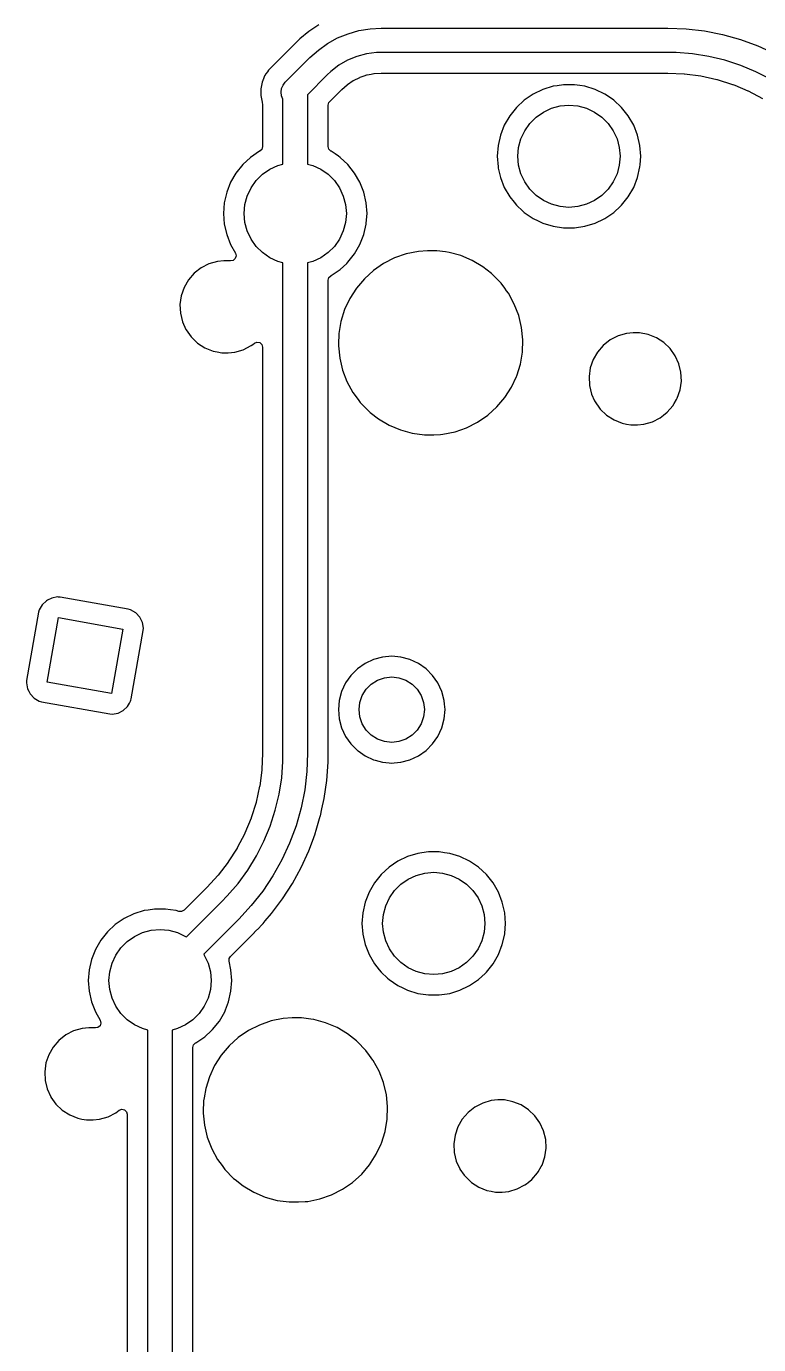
# Model space of a CAD drawing. Extents: x 68 to 346, y -197 to -84.
# Drawn here: x 159.86 to 177.77, y -134.77 to -102.53 of the extents above; entities that cross this region are included whole.
import ezdxf

# ---------------------------------------------------------------- set-up
doc = ezdxf.new("R2010")
doc.units = 0
doc.layers.add('BLACK', color=7, linetype='CONTINUOUS')

msp = doc.modelspace()

# ---------------------------------------------------------------- linework, layer by layer
at = {"layer": 'BLACK', "linetype": 'CONTINUOUS'}
for p, q in [((167.01, -102.489), (166.768, -102.651)), ((166.542, -102.836), (166.465, -102.913)), ((166.768, -102.651), (166.542, -102.836)), ((167.225, -102.948), (167.467, -102.814)), ((167.467, -102.814), (167.723, -102.709)), ((167.723, -102.709), (167.989, -102.632)), ((167.989, -102.632), (168.262, -102.586)), ((168.262, -102.586), (168.538, -102.57)), ((168.538, -102.57), (168.538, -102.57)), ((168.538, -102.57), (175.546, -102.57)), ((175.546, -102.57), (175.546, -102.57)), ((175.546, -102.57), (175.997, -102.588)), ((175.546, -102.57), (175.546, -102.57)), ((175.997, -102.588), (176.444, -102.641)), ((176.444, -102.641), (176.886, -102.729)), ((176.886, -102.729), (177.32, -102.851)), ((166.465, -102.913), (165.897, -103.481)), ((166.465, -102.913), (166.465, -102.913)), ((166.793, -103.293), (166.999, -103.108)), ((166.999, -103.108), (167.225, -102.948)), ((177.32, -102.851), (177.743, -103.007)), ((177.743, -103.007), (178.153, -103.196)), ((165.897, -103.481), (165.836, -103.542)), ((165.897, -103.481), (165.897, -103.481)), ((166.19, -103.896), (166.793, -103.293)), ((167.498, -103.481), (167.304, -103.631)), ((167.71, -103.359), (167.498, -103.481)), ((167.936, -103.265), (167.71, -103.359)), ((168.173, -103.202), (167.936, -103.265)), ((168.416, -103.17), (168.173, -103.202)), ((168.538, -103.17), (168.416, -103.17)), ((175.546, -103.17), (168.538, -103.17)), ((168.538, -103.17), (168.538, -103.17)), ((168.538, -103.17), (168.538, -103.17)), ((168.538, -103.17), (168.538, -103.17)), ((175.748, -103.17), (175.546, -103.17)), ((176.151, -103.202), (175.748, -103.17)), ((176.55, -103.265), (176.151, -103.202)), ((176.943, -103.359), (176.55, -103.265)), ((177.327, -103.484), (176.943, -103.359)), ((165.684, -103.74), (165.645, -103.834)), ((165.705, -103.708), (165.684, -103.74)), ((165.684, -103.74), (165.684, -103.74)), ((165.709, -103.701), (165.705, -103.708)), ((165.72, -103.68), (165.709, -103.701)), ((165.747, -103.646), (165.72, -103.68)), ((165.75, -103.641), (165.747, -103.646)), ((165.777, -103.601), (165.75, -103.641)), ((165.804, -103.574), (165.777, -103.601)), ((165.836, -103.542), (165.804, -103.574)), ((165.804, -103.574), (165.804, -103.574)), ((167.217, -103.717), (166.729, -104.205)), ((167.304, -103.631), (167.217, -103.717)), ((167.859, -103.851), (168.011, -103.776)), ((168.011, -103.776), (168.019, -103.773)), ((168.019, -103.773), (168.122, -103.738)), ((168.122, -103.738), (168.18, -103.718)), ((168.18, -103.718), (168.188, -103.716)), ((168.188, -103.716), (168.289, -103.696)), ((168.289, -103.696), (168.356, -103.683)), ((168.356, -103.683), (168.364, -103.682)), ((168.364, -103.682), (168.536, -103.671)), ((168.536, -103.671), (168.54, -103.67)), ((168.54, -103.67), (168.622, -103.671)), ((168.622, -103.671), (168.622, -103.67)), ((168.622, -103.67), (175.546, -103.67)), ((175.546, -103.67), (175.948, -103.688)), ((175.948, -103.688), (175.953, -103.689)), ((175.953, -103.689), (176.349, -103.741)), ((176.349, -103.741), (176.355, -103.742)), ((176.355, -103.742), (176.745, -103.828)), ((177.7, -103.639), (177.327, -103.484)), ((178.06, -103.822), (177.7, -103.639)), ((165.621, -103.893), (165.588, -104.057)), ((165.588, -104.057), (165.588, -104.057)), ((165.588, -104.057), (165.588, -104.223)), ((165.638, -103.85), (165.621, -103.893)), ((165.621, -103.893), (165.621, -103.893)), ((165.64, -103.847), (165.638, -103.85)), ((165.641, -103.842), (165.64, -103.847)), ((165.644, -103.838), (165.641, -103.842)), ((165.645, -103.834), (165.644, -103.838)), ((166.089, -104.14), (166.1, -104.051)), ((166.1, -104.051), (166.135, -103.968)), ((166.135, -103.968), (166.19, -103.896)), ((166.19, -103.896), (166.19, -103.896)), ((166.19, -103.896), (166.19, -103.896)), ((166.19, -103.896), (166.19, -103.896)), ((167.401, -104.241), (167.57, -104.072)), ((167.57, -104.072), (167.573, -104.07)), ((167.573, -104.07), (167.702, -103.956)), ((167.702, -103.956), (167.709, -103.951)), ((167.709, -103.951), (167.851, -103.856)), ((167.851, -103.856), (167.858, -103.852)), ((167.858, -103.852), (167.859, -103.851)), ((172.487, -104.072), (172.25, -104.186)), ((172.737, -103.995), (172.487, -104.072)), ((172.835, -103.98), (172.737, -103.995)), ((172.737, -103.995), (172.737, -103.995)), ((172.737, -103.995), (172.737, -103.995)), ((172.997, -103.956), (172.835, -103.98)), ((173.259, -103.956), (172.997, -103.956)), ((172.997, -103.956), (172.997, -103.956)), ((173.394, -103.976), (173.259, -103.956)), ((173.259, -103.956), (173.259, -103.956)), ((173.519, -103.995), (173.394, -103.976)), ((173.769, -104.072), (173.519, -103.995)), ((173.519, -103.995), (173.519, -103.995)), ((173.519, -103.995), (173.519, -103.995)), ((174.006, -104.186), (173.769, -104.072)), ((173.769, -104.072), (173.769, -104.072)), ((176.745, -103.828), (176.75, -103.829)), ((176.75, -103.829), (177.131, -103.95)), ((177.131, -103.95), (177.136, -103.951)), ((177.136, -103.951), (177.181, -103.97)), ((177.181, -103.97), (177.505, -104.104)), ((177.505, -104.104), (177.51, -104.107)), ((177.51, -104.107), (177.864, -104.291)), ((165.588, -104.223), (165.621, -104.387)), ((165.621, -104.387), (165.623, -104.394)), ((165.623, -104.394), (165.633, -104.441)), ((165.633, -104.441), (165.633, -105.47)), ((166.1, -104.229), (166.089, -104.14)), ((166.133, -104.309), (166.1, -104.229)), ((166.133, -105.896), (166.133, -104.309)), ((166.729, -104.205), (166.733, -104.248)), ((166.733, -104.248), (166.733, -104.248)), ((166.733, -104.248), (166.733, -105.896)), ((167.234, -104.46), (167.254, -104.393)), ((167.254, -104.393), (167.27, -104.372)), ((167.27, -104.372), (167.401, -104.241)), ((172.034, -104.334), (171.841, -104.512)), ((172.25, -104.186), (172.034, -104.334)), ((172.25, -104.186), (172.25, -104.186)), ((174.164, -104.294), (174.006, -104.186)), ((174.006, -104.186), (174.006, -104.186)), ((174.006, -104.186), (174.006, -104.186)), ((174.006, -104.186), (174.006, -104.186)), ((174.222, -104.334), (174.164, -104.294)), ((174.415, -104.512), (174.222, -104.334)), ((167.234, -105.47), (167.234, -104.46)), ((171.678, -104.717), (171.546, -104.945)), ((171.841, -104.512), (171.678, -104.717)), ((172.17, -104.903), (172.324, -104.749)), ((172.324, -104.749), (172.503, -104.624)), ((172.503, -104.624), (172.7, -104.532)), ((172.7, -104.532), (172.911, -104.475)), ((172.911, -104.475), (173.128, -104.456)), ((173.128, -104.456), (173.345, -104.475)), ((173.345, -104.475), (173.556, -104.532)), ((173.556, -104.532), (173.753, -104.624)), ((173.753, -104.624), (173.931, -104.749)), ((173.931, -104.749), (174.086, -104.903)), ((174.578, -104.717), (174.415, -104.512)), ((174.415, -104.512), (174.415, -104.512)), ((174.415, -104.512), (174.415, -104.512)), ((174.71, -104.945), (174.578, -104.717)), ((171.546, -104.945), (171.451, -105.189)), ((171.953, -105.279), (172.045, -105.081)), ((172.045, -105.081), (172.17, -104.903)), ((174.086, -104.903), (174.211, -105.081)), ((174.211, -105.081), (174.303, -105.279)), ((174.805, -105.189), (174.71, -104.945)), ((171.451, -105.189), (171.392, -105.445)), ((171.451, -105.189), (171.451, -105.189)), ((171.897, -105.489), (171.953, -105.279)), ((174.303, -105.279), (174.359, -105.489)), ((174.864, -105.445), (174.805, -105.189)), ((165.339, -105.733), (165.147, -105.911)), ((165.556, -105.585), (165.339, -105.733)), ((165.563, -105.581), (165.556, -105.585)), ((165.613, -105.537), (165.563, -105.581)), ((165.633, -105.47), (165.613, -105.537)), ((167.252, -105.535), (167.234, -105.47)), ((167.304, -105.581), (167.252, -105.535)), ((167.311, -105.585), (167.304, -105.581)), ((167.406, -105.65), (167.311, -105.585)), ((167.311, -105.585), (167.311, -105.585)), ((167.311, -105.585), (167.311, -105.585)), ((167.489, -105.706), (167.406, -105.65)), ((167.528, -105.733), (167.489, -105.706)), ((167.72, -105.911), (167.528, -105.733)), ((171.392, -105.445), (171.373, -105.706)), ((171.373, -105.706), (171.373, -105.706)), ((171.373, -105.706), (171.392, -105.968)), ((171.392, -105.445), (171.392, -105.445)), ((171.878, -105.706), (171.897, -105.489)), ((171.897, -105.923), (171.878, -105.706)), ((174.359, -105.489), (174.378, -105.706)), ((174.378, -105.706), (174.359, -105.923)), ((174.883, -105.706), (174.864, -105.445)), ((174.864, -105.445), (174.864, -105.445)), ((174.864, -105.445), (174.864, -105.445)), ((174.868, -105.913), (174.883, -105.706)), ((174.883, -105.706), (174.883, -105.706)), ((165.147, -105.911), (164.983, -106.116)), ((165.63, -106.147), (165.808, -106.022)), ((165.808, -106.022), (166.006, -105.93)), ((166.006, -105.93), (166.133, -105.896)), ((166.733, -105.896), (166.861, -105.93)), ((166.861, -105.93), (167.058, -106.022)), ((167.058, -106.022), (167.237, -106.147)), ((167.884, -106.116), (167.72, -105.911)), ((167.72, -105.911), (167.72, -105.911)), ((167.72, -105.911), (167.72, -105.911)), ((171.392, -105.968), (171.392, -105.968)), ((171.392, -105.968), (171.392, -105.968)), ((171.392, -105.968), (171.392, -105.968)), ((171.392, -105.968), (171.399, -105.998)), ((171.399, -105.998), (171.451, -106.224)), ((171.953, -106.134), (171.897, -105.923)), ((174.359, -105.923), (174.303, -106.134)), ((174.805, -106.224), (174.864, -105.968)), ((174.864, -105.968), (174.868, -105.913)), ((164.852, -106.343), (164.756, -106.588)), ((164.983, -106.116), (164.852, -106.343)), ((165.351, -106.48), (165.476, -106.302)), ((165.476, -106.302), (165.63, -106.147)), ((167.237, -106.147), (167.391, -106.302)), ((167.391, -106.302), (167.516, -106.48)), ((168.015, -106.343), (167.884, -106.116)), ((168.111, -106.588), (168.015, -106.343)), ((171.451, -106.224), (171.451, -106.224)), ((171.451, -106.224), (171.451, -106.224)), ((171.451, -106.224), (171.546, -106.468)), ((172.045, -106.331), (171.953, -106.134)), ((172.17, -106.51), (172.045, -106.331)), ((174.211, -106.331), (174.086, -106.51)), ((174.303, -106.134), (174.211, -106.331)), ((174.71, -106.468), (174.805, -106.224)), ((164.756, -106.588), (164.698, -106.843)), ((164.756, -106.588), (164.756, -106.588)), ((165.202, -106.888), (165.259, -106.678)), ((165.259, -106.678), (165.351, -106.48)), ((167.516, -106.48), (167.608, -106.678)), ((167.608, -106.678), (167.664, -106.888)), ((168.169, -106.843), (168.111, -106.588)), ((171.546, -106.468), (171.678, -106.695)), ((171.678, -106.695), (171.784, -106.829)), ((172.324, -106.664), (172.17, -106.51)), ((172.503, -106.789), (172.324, -106.664)), ((173.931, -106.664), (173.753, -106.789)), ((174.086, -106.51), (173.931, -106.664)), ((174.415, -106.9), (174.578, -106.695)), ((174.578, -106.695), (174.71, -106.468)), ((164.698, -106.843), (164.678, -107.105)), ((164.698, -106.843), (164.698, -106.843)), ((165.183, -107.105), (165.202, -106.888)), ((167.664, -106.888), (167.683, -107.105)), ((168.189, -107.105), (168.169, -106.843)), ((168.169, -106.843), (168.169, -106.843)), ((168.169, -106.843), (168.169, -106.843)), ((171.784, -106.829), (171.841, -106.9)), ((171.841, -106.9), (172, -107.047)), ((172.7, -106.881), (172.503, -106.789)), ((172.911, -106.937), (172.7, -106.881)), ((173.128, -106.956), (172.911, -106.937)), ((173.345, -106.937), (173.128, -106.956)), ((173.556, -106.881), (173.345, -106.937)), ((173.753, -106.789), (173.556, -106.881)), ((174.222, -107.079), (174.384, -106.929)), ((174.384, -106.929), (174.415, -106.9)), ((174.415, -106.9), (174.415, -106.9)), ((174.415, -106.9), (174.415, -106.9)), ((164.678, -107.105), (164.678, -107.105)), ((164.678, -107.105), (164.698, -107.367)), ((165.202, -107.322), (165.183, -107.105)), ((165.259, -107.533), (165.202, -107.322)), ((167.664, -107.322), (167.608, -107.533)), ((167.683, -107.105), (167.664, -107.322)), ((168.169, -107.367), (168.171, -107.34)), ((168.171, -107.34), (168.189, -107.105)), ((168.189, -107.105), (168.189, -107.105)), ((172, -107.047), (172.034, -107.079)), ((172.034, -107.079), (172.25, -107.227)), ((172.25, -107.227), (172.25, -107.227)), ((172.25, -107.227), (172.25, -107.227)), ((172.25, -107.227), (172.25, -107.227)), ((172.25, -107.227), (172.371, -107.285)), ((172.371, -107.285), (172.487, -107.34)), ((172.487, -107.34), (172.487, -107.34)), ((172.487, -107.34), (172.487, -107.34)), ((172.487, -107.34), (172.737, -107.418)), ((173.519, -107.418), (173.769, -107.34)), ((173.769, -107.34), (173.99, -107.234)), ((173.99, -107.234), (174.006, -107.227)), ((174.006, -107.227), (174.222, -107.079)), ((174.006, -107.227), (174.006, -107.227)), ((174.006, -107.227), (174.006, -107.227)), ((164.698, -107.367), (164.698, -107.367)), ((164.698, -107.367), (164.756, -107.622)), ((164.756, -107.622), (164.756, -107.622)), ((164.756, -107.622), (164.852, -107.867)), ((165.351, -107.73), (165.259, -107.533)), ((167.608, -107.533), (167.516, -107.73)), ((168.015, -107.867), (168.111, -107.622)), ((168.111, -107.622), (168.169, -107.367)), ((172.737, -107.418), (172.997, -107.457)), ((172.997, -107.457), (173.259, -107.457)), ((173.259, -107.457), (173.519, -107.418)), ((164.852, -107.867), (164.972, -108.075)), ((165.476, -107.909), (165.351, -107.73)), ((165.63, -108.063), (165.476, -107.909)), ((167.391, -107.909), (167.237, -108.063)), ((167.516, -107.73), (167.391, -107.909)), ((167.884, -108.094), (168.015, -107.867)), ((164.528, -108.276), (164.321, -108.336)), ((164.688, -108.26), (164.528, -108.276)), ((164.528, -108.276), (164.528, -108.276)), ((164.849, -108.26), (164.688, -108.26)), ((164.853, -108.261), (164.849, -108.26)), ((164.911, -108.252), (164.853, -108.261)), ((164.966, -108.209), (164.911, -108.252)), ((164.989, -108.143), (164.966, -108.209)), ((164.972, -108.075), (164.989, -108.143)), ((165.808, -108.188), (165.63, -108.063)), ((166.006, -108.28), (165.808, -108.188)), ((166.133, -108.314), (166.006, -108.28)), ((166.133, -120.304), (166.133, -108.314)), ((166.861, -108.28), (166.733, -108.314)), ((166.733, -108.314), (166.733, -120.304)), ((167.058, -108.188), (166.861, -108.28)), ((167.237, -108.063), (167.058, -108.188)), ((167.693, -108.325), (167.72, -108.299)), ((167.72, -108.299), (167.884, -108.094)), ((167.72, -108.299), (167.72, -108.299)), ((167.72, -108.299), (167.72, -108.299)), ((168.864, -108.191), (168.595, -108.327)), ((169.149, -108.093), (168.864, -108.191)), ((168.864, -108.191), (168.864, -108.191)), ((169.444, -108.033), (169.149, -108.093)), ((169.669, -108.018), (169.444, -108.033)), ((169.444, -108.033), (169.444, -108.033)), ((169.895, -108.018), (169.669, -108.018)), ((169.669, -108.018), (169.669, -108.018)), ((170.106, -108.046), (169.895, -108.018)), ((170.194, -108.058), (170.106, -108.046)), ((170.484, -108.137), (170.194, -108.058)), ((170.762, -108.255), (170.484, -108.137)), ((170.484, -108.137), (170.484, -108.137)), ((171.021, -108.408), (170.762, -108.255)), ((163.961, -108.568), (163.821, -108.73)), ((164.13, -108.435), (163.961, -108.568)), ((163.961, -108.568), (163.961, -108.568)), ((164.321, -108.336), (164.13, -108.435)), ((167.254, -108.673), (167.304, -108.629)), ((167.304, -108.629), (167.311, -108.625)), ((167.311, -108.625), (167.528, -108.477)), ((167.528, -108.477), (167.693, -108.325)), ((168.347, -108.498), (168.123, -108.7)), ((168.595, -108.327), (168.347, -108.498)), ((171.234, -108.577), (171.021, -108.408)), ((171.021, -108.408), (171.021, -108.408)), ((171.021, -108.408), (171.021, -108.408)), ((171.257, -108.595), (171.234, -108.577)), ((171.467, -108.812), (171.257, -108.595)), ((163.713, -108.916), (163.643, -109.119)), ((163.821, -108.73), (163.713, -108.916)), ((167.234, -108.74), (167.254, -108.673)), ((167.234, -110.343), (167.234, -108.74)), ((167.929, -108.93), (167.766, -109.184)), ((168.123, -108.7), (167.929, -108.93)), ((171.557, -108.934), (171.467, -108.812)), ((171.602, -108.995), (171.557, -108.934)), ((163.643, -109.119), (163.612, -109.332)), ((163.643, -109.119), (163.643, -109.119)), ((167.766, -109.184), (167.641, -109.455)), ((167.766, -109.184), (167.766, -109.184)), ((171.646, -109.054), (171.602, -108.995)), ((171.79, -109.319), (171.646, -109.054)), ((163.612, -109.332), (163.612, -109.332)), ((163.612, -109.332), (163.623, -109.547)), ((163.623, -109.547), (163.673, -109.756)), ((167.64, -109.457), (167.55, -109.745)), ((167.641, -109.455), (167.64, -109.457)), ((167.64, -109.457), (167.64, -109.457)), ((171.899, -109.6), (171.79, -109.319)), ((171.969, -109.893), (171.899, -109.6)), ((163.673, -109.756), (163.673, -109.756)), ((163.673, -109.756), (163.757, -109.94)), ((167.55, -109.745), (167.518, -109.94)), ((171.999, -110.193), (171.969, -109.893)), ((163.757, -109.94), (163.762, -109.951)), ((163.762, -109.951), (163.886, -110.125)), ((163.886, -110.125), (163.887, -110.126)), ((163.887, -110.126), (163.887, -110.126)), ((163.887, -110.126), (164.043, -110.275)), ((165.432, -110.275), (165.497, -110.249)), ((165.497, -110.249), (165.566, -110.262)), ((167.5, -110.042), (167.491, -110.31)), ((167.518, -109.94), (167.5, -110.042)), ((171.989, -110.494), (171.999, -110.193)), ((174.136, -110.199), (173.967, -110.332)), ((174.327, -110.101), (174.136, -110.199)), ((174.533, -110.04), (174.327, -110.101)), ((174.694, -110.025), (174.533, -110.04)), ((174.533, -110.04), (174.533, -110.04)), ((174.855, -110.025), (174.694, -110.025)), ((175.066, -110.065), (174.855, -110.025)), ((174.855, -110.025), (174.855, -110.025)), ((175.265, -110.145), (175.066, -110.065)), ((175.446, -110.261), (175.265, -110.145)), ((164.043, -110.275), (164.043, -110.275)), ((164.043, -110.275), (164.043, -110.275)), ((164.043, -110.275), (164.224, -110.391)), ((164.224, -110.391), (164.423, -110.471)), ((164.423, -110.471), (164.519, -110.489)), ((164.519, -110.489), (164.634, -110.511)), ((164.634, -110.511), (164.634, -110.511)), ((164.634, -110.511), (164.795, -110.511)), ((164.795, -110.511), (164.956, -110.496)), ((164.795, -110.511), (164.795, -110.511)), ((164.956, -110.496), (165.162, -110.436)), ((165.162, -110.436), (165.353, -110.337)), ((165.353, -110.337), (165.393, -110.306)), ((165.393, -110.306), (165.432, -110.275)), ((165.566, -110.262), (165.616, -110.31)), ((165.616, -110.31), (165.633, -110.372)), ((165.633, -110.372), (165.633, -120.304)), ((167.234, -119.239), (167.234, -110.343)), ((167.491, -110.31), (167.49, -110.343)), ((167.49, -110.343), (167.52, -110.643)), ((171.939, -110.791), (171.989, -110.494)), ((173.826, -110.494), (173.719, -110.68)), ((173.967, -110.332), (173.826, -110.494)), ((173.967, -110.332), (173.967, -110.332)), ((175.602, -110.41), (175.446, -110.261)), ((175.726, -110.585), (175.602, -110.41)), ((175.602, -110.41), (175.602, -110.41)), ((175.602, -110.41), (175.602, -110.41)), ((167.52, -110.643), (167.52, -110.643)), ((167.52, -110.643), (167.59, -110.936)), ((171.849, -111.079), (171.939, -110.791)), ((173.649, -110.884), (173.618, -111.096)), ((173.719, -110.68), (173.649, -110.884)), ((173.649, -110.884), (173.649, -110.884)), ((175.816, -110.78), (175.726, -110.585)), ((175.866, -110.989), (175.816, -110.78)), ((167.59, -110.936), (167.59, -110.936)), ((167.59, -110.936), (167.698, -111.217)), ((167.698, -111.217), (167.698, -111.217)), ((167.698, -111.217), (167.843, -111.482)), ((171.722, -111.352), (171.841, -111.096)), ((171.841, -111.096), (171.849, -111.079)), ((173.618, -111.096), (173.618, -111.096)), ((173.618, -111.096), (173.628, -111.311)), ((175.846, -111.417), (175.877, -111.204)), ((175.877, -111.204), (175.866, -110.989)), ((167.843, -111.482), (167.843, -111.482)), ((167.843, -111.482), (167.971, -111.655)), ((171.56, -111.606), (171.722, -111.352)), ((173.628, -111.311), (173.679, -111.52)), ((173.679, -111.52), (173.679, -111.52)), ((173.679, -111.52), (173.755, -111.687)), ((175.776, -111.62), (175.846, -111.417)), ((167.971, -111.655), (168.022, -111.724)), ((168.022, -111.724), (168.231, -111.941)), ((171.142, -112.038), (171.366, -111.836)), ((171.366, -111.836), (171.56, -111.606)), ((173.755, -111.687), (173.768, -111.715)), ((173.768, -111.715), (173.874, -111.865)), ((173.874, -111.865), (173.893, -111.891)), ((175.527, -111.968), (175.668, -111.806)), ((175.668, -111.806), (175.698, -111.755)), ((175.698, -111.755), (175.756, -111.655)), ((175.756, -111.655), (175.776, -111.62)), ((168.231, -111.941), (168.269, -111.97)), ((168.269, -111.97), (168.468, -112.128)), ((168.468, -112.128), (168.468, -112.128)), ((168.468, -112.128), (168.468, -112.128)), ((168.468, -112.128), (168.727, -112.281)), ((170.894, -112.209), (171.142, -112.038)), ((173.893, -111.891), (173.893, -111.891)), ((173.893, -111.891), (174.048, -112.039)), ((174.048, -112.039), (174.048, -112.039)), ((174.048, -112.039), (174.048, -112.039)), ((174.048, -112.039), (174.229, -112.155)), ((174.229, -112.155), (174.429, -112.235)), ((175.167, -112.2), (175.359, -112.101)), ((175.359, -112.101), (175.395, -112.073)), ((175.395, -112.073), (175.438, -112.039)), ((175.438, -112.039), (175.527, -111.968)), ((168.727, -112.281), (169.005, -112.399)), ((169.005, -112.399), (169.295, -112.478)), ((169.295, -112.478), (169.594, -112.519)), ((169.82, -112.519), (169.984, -112.508)), ((169.984, -112.508), (170.045, -112.503)), ((170.045, -112.503), (170.34, -112.443)), ((170.34, -112.443), (170.625, -112.345)), ((170.625, -112.345), (170.894, -112.209)), ((174.429, -112.235), (174.534, -112.255)), ((174.534, -112.255), (174.64, -112.276)), ((174.64, -112.276), (174.64, -112.276)), ((174.64, -112.276), (174.801, -112.276)), ((174.801, -112.276), (174.961, -112.26)), ((174.801, -112.276), (174.801, -112.276)), ((174.961, -112.26), (175.167, -112.2)), ((169.594, -112.519), (169.594, -112.519)), ((169.594, -112.519), (169.82, -112.519)), ((160.244, -116.673), (160.171, -116.797)), ((160.349, -116.575), (160.244, -116.673)), ((160.244, -116.673), (160.244, -116.673)), ((160.375, -116.562), (160.349, -116.575)), ((160.477, -116.51), (160.375, -116.562)), ((160.619, -116.484), (160.477, -116.51)), ((160.477, -116.51), (160.477, -116.51)), ((160.477, -116.51), (160.477, -116.51)), ((160.639, -116.485), (160.619, -116.484)), ((160.619, -116.484), (160.619, -116.484)), ((160.619, -116.484), (160.619, -116.484)), ((160.679, -116.488), (160.639, -116.485)), ((162.349, -116.782), (160.679, -116.488)), ((160.679, -116.488), (160.679, -116.488)), ((160.679, -116.488), (160.679, -116.488)), ((160.154, -116.855), (159.86, -118.525)), ((160.171, -116.797), (160.154, -116.855)), ((160.154, -116.855), (160.154, -116.855)), ((160.171, -116.797), (160.171, -116.797)), ((160.361, -118.565), (160.639, -116.989)), ((160.639, -116.989), (162.215, -117.267)), ((162.406, -116.799), (162.349, -116.782)), ((162.349, -116.782), (162.349, -116.782)), ((162.53, -116.872), (162.406, -116.799)), ((162.406, -116.799), (162.406, -116.799)), ((162.629, -116.977), (162.53, -116.872)), ((162.53, -116.872), (162.53, -116.872)), ((162.53, -116.872), (162.53, -116.872)), ((162.694, -117.105), (162.629, -116.977)), ((162.215, -117.267), (161.937, -118.843)), ((162.421, -118.977), (162.716, -117.307)), ((162.72, -117.247), (162.694, -117.105)), ((162.716, -117.307), (162.72, -117.247)), ((168.565, -117.953), (168.346, -118.012)), ((168.792, -117.933), (168.565, -117.953)), ((168.565, -117.953), (168.565, -117.953)), ((169.019, -117.953), (168.792, -117.933)), ((168.792, -117.933), (168.792, -117.933)), ((169.239, -118.012), (169.019, -117.953)), ((169.019, -117.953), (169.019, -117.953)), ((169.019, -117.953), (169.019, -117.953)), ((169.019, -117.953), (169.019, -117.953)), ((169.019, -117.953), (169.019, -117.953)), ((167.953, -118.239), (167.792, -118.4)), ((168.139, -118.108), (167.953, -118.239)), ((168.346, -118.012), (168.139, -118.108)), ((168.139, -118.108), (168.139, -118.108)), ((168.346, -118.012), (168.346, -118.012)), ((169.445, -118.108), (169.239, -118.012)), ((169.239, -118.012), (169.239, -118.012)), ((169.631, -118.239), (169.445, -118.108)), ((169.445, -118.108), (169.445, -118.108)), ((169.792, -118.4), (169.631, -118.239)), ((159.86, -118.525), (159.856, -118.577)), ((159.856, -118.577), (159.856, -118.585)), ((159.856, -118.585), (159.882, -118.726)), ((159.86, -118.525), (159.86, -118.525)), ((161.937, -118.843), (160.361, -118.565)), ((167.662, -118.586), (167.565, -118.792)), ((167.792, -118.4), (167.662, -118.586)), ((167.662, -118.586), (167.662, -118.586)), ((168.167, -118.74), (168.293, -118.614)), ((168.293, -118.614), (168.445, -118.518)), ((168.445, -118.518), (168.614, -118.459)), ((168.614, -118.459), (168.792, -118.439)), ((168.792, -118.439), (168.97, -118.459)), ((168.97, -118.459), (169.139, -118.518)), ((169.139, -118.518), (169.291, -118.614)), ((169.291, -118.614), (169.418, -118.74)), ((169.923, -118.586), (169.792, -118.4)), ((169.792, -118.4), (169.792, -118.4)), ((170.019, -118.792), (169.923, -118.586)), ((159.882, -118.726), (159.882, -118.726)), ((159.882, -118.726), (159.914, -118.789)), ((159.914, -118.789), (159.947, -118.855)), ((159.947, -118.855), (160.045, -118.96)), ((167.565, -118.792), (167.507, -119.012)), ((167.565, -118.792), (167.565, -118.792)), ((168.012, -119.061), (168.071, -118.892)), ((168.071, -118.892), (168.167, -118.74)), ((169.418, -118.74), (169.513, -118.892)), ((169.513, -118.892), (169.572, -119.061)), ((170.078, -119.012), (170.019, -118.792)), ((160.045, -118.96), (160.045, -118.96)), ((160.045, -118.96), (160.045, -118.96)), ((160.045, -118.96), (160.17, -119.033)), ((160.17, -119.033), (160.17, -119.033)), ((160.17, -119.033), (160.227, -119.049)), ((160.227, -119.049), (160.227, -119.049)), ((160.227, -119.049), (160.227, -119.049)), ((160.227, -119.049), (160.227, -119.049)), ((160.227, -119.049), (161.897, -119.344)), ((162.098, -119.322), (162.227, -119.257)), ((162.227, -119.257), (162.332, -119.158)), ((162.332, -119.158), (162.38, -119.077)), ((162.38, -119.077), (162.405, -119.034)), ((162.405, -119.034), (162.414, -119.004)), ((162.405, -119.034), (162.405, -119.034)), ((162.414, -119.004), (162.421, -118.977)), ((167.234, -120.304), (167.234, -119.239)), ((167.507, -119.012), (167.487, -119.239)), ((167.487, -119.239), (167.487, -119.239)), ((167.487, -119.239), (167.507, -119.466)), ((167.507, -119.012), (167.507, -119.012)), ((167.992, -119.239), (168.012, -119.061)), ((168.012, -119.417), (167.992, -119.239)), ((169.572, -119.061), (169.592, -119.239)), ((169.592, -119.239), (169.572, -119.417)), ((170.086, -119.104), (170.078, -119.012)), ((170.078, -119.466), (170.098, -119.239)), ((170.097, -119.233), (170.086, -119.104)), ((170.098, -119.239), (170.097, -119.233)), ((161.897, -119.344), (161.957, -119.348)), ((161.957, -119.348), (162.098, -119.322)), ((167.507, -119.466), (167.507, -119.466)), ((167.507, -119.466), (167.565, -119.685)), ((168.071, -119.586), (168.012, -119.417)), ((168.167, -119.738), (168.071, -119.586)), ((169.513, -119.586), (169.418, -119.738)), ((169.572, -119.417), (169.513, -119.586)), ((170.019, -119.685), (170.078, -119.466)), ((167.565, -119.685), (167.565, -119.685)), ((167.565, -119.685), (167.662, -119.892)), ((167.662, -119.892), (167.662, -119.892)), ((167.662, -119.892), (167.792, -120.078)), ((168.293, -119.864), (168.167, -119.738)), ((168.445, -119.96), (168.293, -119.864)), ((169.291, -119.864), (169.139, -119.96)), ((169.418, -119.738), (169.291, -119.864)), ((169.792, -120.078), (169.923, -119.892)), ((169.923, -119.892), (170.019, -119.685)), ((167.792, -120.078), (167.953, -120.239)), ((167.953, -120.239), (167.969, -120.25)), ((168.614, -120.019), (168.445, -119.96)), ((168.792, -120.039), (168.614, -120.019)), ((168.97, -120.019), (168.792, -120.039)), ((169.139, -119.96), (168.97, -120.019)), ((169.445, -120.37), (169.631, -120.239)), ((169.631, -120.239), (169.792, -120.078)), ((165.633, -120.304), (165.615, -120.705)), ((166.102, -120.908), (166.133, -120.506)), ((166.133, -120.506), (166.133, -120.304)), ((166.733, -120.304), (166.716, -120.754)), ((166.733, -120.304), (166.733, -120.304)), ((167.202, -120.971), (167.234, -120.527)), ((167.234, -120.527), (167.234, -120.304)), ((167.234, -120.527), (167.234, -120.527)), ((167.969, -120.25), (168.139, -120.37)), ((168.139, -120.37), (168.346, -120.466)), ((168.346, -120.466), (168.346, -120.466)), ((168.346, -120.466), (168.346, -120.466)), ((168.346, -120.466), (168.386, -120.477)), ((168.386, -120.477), (168.565, -120.525)), ((168.565, -120.525), (168.727, -120.539)), ((168.727, -120.539), (168.792, -120.544)), ((168.792, -120.544), (168.849, -120.539)), ((168.792, -120.544), (168.792, -120.544)), ((168.792, -120.544), (168.792, -120.544)), ((168.849, -120.539), (169.019, -120.525)), ((169.019, -120.525), (169.239, -120.466)), ((169.239, -120.466), (169.445, -120.37)), ((165.615, -120.711), (165.563, -121.107)), ((165.615, -120.705), (165.615, -120.711)), ((166.716, -120.754), (166.663, -121.202)), ((165.562, -121.112), (165.475, -121.502)), ((165.563, -121.107), (165.562, -121.112)), ((166.038, -121.307), (166.102, -120.908)), ((166.663, -121.202), (166.575, -121.644)), ((167.139, -121.413), (167.202, -120.971)), ((165.474, -121.507), (165.354, -121.888)), ((165.475, -121.502), (165.474, -121.507)), ((165.944, -121.7), (166.038, -121.307)), ((167.084, -121.664), (167.139, -121.413)), ((165.819, -122.085), (165.944, -121.7)), ((166.575, -121.644), (166.452, -122.078)), ((166.945, -122.185), (167.044, -121.848)), ((167.044, -121.848), (167.047, -121.834)), ((167.047, -121.834), (167.084, -121.664)), ((165.352, -121.893), (165.199, -122.263)), ((165.354, -121.888), (165.352, -121.893)), ((165.665, -122.458), (165.819, -122.085)), ((166.452, -122.078), (166.296, -122.501)), ((165.197, -122.267), (165.012, -122.622)), ((165.199, -122.263), (165.197, -122.267)), ((165.481, -122.818), (165.665, -122.458)), ((166.296, -122.501), (166.108, -122.91)), ((166.778, -122.653), (166.885, -122.366)), ((166.885, -122.366), (166.918, -122.276)), ((166.918, -122.276), (166.921, -122.267)), ((166.921, -122.267), (166.945, -122.185)), ((165.01, -122.626), (164.795, -122.963)), ((165.012, -122.622), (165.01, -122.626)), ((165.27, -123.162), (165.481, -122.818)), ((166.577, -123.099), (166.762, -122.694)), ((166.762, -122.694), (166.778, -122.653)), ((169.429, -122.755), (169.179, -122.833)), ((169.527, -122.741), (169.429, -122.755)), ((169.429, -122.755), (169.429, -122.755)), ((169.429, -122.755), (169.429, -122.755)), ((169.689, -122.716), (169.527, -122.741)), ((169.951, -122.716), (169.689, -122.716)), ((169.689, -122.716), (169.689, -122.716)), ((170.086, -122.737), (169.951, -122.716)), ((169.951, -122.716), (169.951, -122.716)), ((170.211, -122.755), (170.086, -122.737)), ((170.461, -122.833), (170.211, -122.755)), ((170.211, -122.755), (170.211, -122.755)), ((170.211, -122.755), (170.211, -122.755)), ((164.792, -122.968), (164.549, -123.285)), ((164.795, -122.963), (164.792, -122.968)), ((166.108, -122.91), (165.887, -123.304)), ((166.363, -123.491), (166.577, -123.099)), ((168.726, -123.094), (168.533, -123.273)), ((168.942, -122.947), (168.726, -123.094)), ((169.179, -122.833), (168.942, -122.947)), ((168.942, -122.947), (168.942, -122.947)), ((170.698, -122.947), (170.461, -122.833)), ((170.461, -122.833), (170.461, -122.833)), ((170.914, -123.094), (170.698, -122.947)), ((170.698, -122.947), (170.698, -122.947)), ((170.698, -122.947), (170.698, -122.947)), ((170.698, -122.947), (170.698, -122.947)), ((171.107, -123.273), (170.914, -123.094)), ((164.545, -123.289), (164.273, -123.586)), ((164.549, -123.285), (164.545, -123.289)), ((165.033, -123.489), (165.27, -123.162)), ((165.887, -123.304), (165.637, -123.678)), ((168.533, -123.273), (168.37, -123.478)), ((169.017, -123.509), (169.195, -123.384)), ((169.195, -123.384), (169.392, -123.292)), ((169.392, -123.292), (169.603, -123.236)), ((169.603, -123.236), (169.82, -123.217)), ((169.82, -123.217), (170.037, -123.236)), ((170.037, -123.236), (170.248, -123.292)), ((170.248, -123.292), (170.445, -123.384)), ((170.445, -123.384), (170.623, -123.509)), ((171.27, -123.478), (171.107, -123.273)), ((171.107, -123.273), (171.107, -123.273)), ((171.107, -123.273), (171.107, -123.273)), ((164.273, -123.586), (163.713, -124.146)), ((164.77, -123.796), (165.033, -123.489)), ((165.637, -123.678), (165.358, -124.032)), ((166.122, -123.866), (166.363, -123.491)), ((166.363, -123.491), (166.363, -123.491)), ((168.238, -123.705), (168.143, -123.949)), ((168.37, -123.478), (168.238, -123.705)), ((168.737, -123.842), (168.862, -123.663)), ((168.862, -123.663), (169.017, -123.509)), ((170.623, -123.509), (170.778, -123.663)), ((170.778, -123.663), (170.903, -123.842)), ((171.402, -123.705), (171.27, -123.478)), ((171.497, -123.949), (171.402, -123.705)), ((162.994, -124.115), (162.833, -124.139)), ((163.257, -124.115), (162.994, -124.115)), ((162.994, -124.115), (162.994, -124.115)), ((163.381, -124.134), (163.257, -124.115)), ((163.257, -124.115), (163.257, -124.115)), ((163.77, -124.797), (164.627, -123.939)), ((164.627, -123.939), (164.77, -123.796)), ((164.627, -123.939), (164.627, -123.939)), ((165.358, -124.032), (165.052, -124.363)), ((165.855, -124.223), (166.122, -123.866)), ((168.143, -123.949), (168.084, -124.205)), ((168.143, -123.949), (168.143, -123.949)), ((168.589, -124.25), (168.645, -124.039)), ((168.645, -124.039), (168.737, -123.842)), ((170.903, -123.842), (170.995, -124.039)), ((170.995, -124.039), (171.051, -124.25)), ((171.556, -124.205), (171.497, -123.949)), ((162.248, -124.345), (162.031, -124.493)), ((162.484, -124.232), (162.248, -124.345)), ((162.248, -124.345), (162.248, -124.345)), ((162.735, -124.154), (162.484, -124.232)), ((162.833, -124.139), (162.735, -124.154)), ((162.735, -124.154), (162.735, -124.154)), ((162.735, -124.154), (162.735, -124.154)), ((163.516, -124.154), (163.381, -124.134)), ((163.589, -124.177), (163.516, -124.154)), ((163.516, -124.154), (163.516, -124.154)), ((163.516, -124.154), (163.516, -124.154)), ((163.652, -124.179), (163.589, -124.177)), ((163.713, -124.146), (163.652, -124.179)), ((165.052, -124.364), (164.194, -125.221)), ((165.052, -124.363), (165.052, -124.364)), ((165.644, -124.467), (165.697, -124.405)), ((165.697, -124.405), (165.855, -124.223)), ((168.084, -124.205), (168.065, -124.467)), ((168.084, -124.205), (168.084, -124.205)), ((168.57, -124.467), (168.589, -124.25)), ((171.051, -124.25), (171.07, -124.467)), ((171.575, -124.467), (171.556, -124.205)), ((171.556, -124.205), (171.556, -124.205)), ((171.556, -124.205), (171.556, -124.205)), ((161.839, -124.672), (161.675, -124.877)), ((162.031, -124.493), (161.839, -124.672)), ((162.5, -124.783), (162.698, -124.691)), ((162.698, -124.691), (162.908, -124.635)), ((162.908, -124.635), (163.125, -124.616)), ((163.125, -124.616), (163.342, -124.635)), ((163.342, -124.635), (163.553, -124.691)), ((163.553, -124.691), (163.75, -124.783)), ((164.846, -125.277), (165.437, -124.686)), ((165.437, -124.686), (165.438, -124.685)), ((165.437, -124.686), (165.437, -124.686)), ((165.438, -124.685), (165.439, -124.684)), ((165.439, -124.684), (165.563, -124.56)), ((165.563, -124.56), (165.577, -124.543)), ((165.577, -124.543), (165.644, -124.467)), ((168.065, -124.467), (168.065, -124.467)), ((168.065, -124.467), (168.084, -124.728)), ((168.084, -124.728), (168.084, -124.728)), ((168.084, -124.728), (168.143, -124.984)), ((168.589, -124.684), (168.57, -124.467)), ((168.645, -124.894), (168.589, -124.684)), ((171.051, -124.684), (170.995, -124.894)), ((171.07, -124.467), (171.051, -124.684)), ((171.497, -124.984), (171.556, -124.728)), ((171.556, -124.728), (171.557, -124.71)), ((171.557, -124.71), (171.575, -124.467)), ((171.575, -124.467), (171.575, -124.467)), ((161.675, -124.877), (161.544, -125.104)), ((162.043, -125.241), (162.168, -125.062)), ((162.168, -125.062), (162.322, -124.908)), ((162.322, -124.908), (162.5, -124.783)), ((163.75, -124.783), (163.77, -124.797)), ((168.143, -124.984), (168.143, -124.984)), ((168.143, -124.984), (168.143, -124.984)), ((168.143, -124.984), (168.238, -125.229)), ((168.737, -125.092), (168.645, -124.894)), ((170.995, -124.894), (170.903, -125.092)), ((171.402, -125.229), (171.497, -124.984)), ((161.448, -125.348), (161.39, -125.604)), ((161.544, -125.104), (161.448, -125.348)), ((161.448, -125.348), (161.448, -125.348)), ((161.951, -125.438), (162.043, -125.241)), ((164.194, -125.221), (164.208, -125.241)), ((164.208, -125.241), (164.3, -125.438)), ((164.813, -125.392), (164.817, -125.323)), ((164.861, -125.604), (164.813, -125.392)), ((164.817, -125.323), (164.846, -125.277)), ((168.238, -125.229), (168.37, -125.456)), ((168.862, -125.27), (168.737, -125.092)), ((169.017, -125.424), (168.862, -125.27)), ((170.778, -125.27), (170.623, -125.424)), ((170.903, -125.092), (170.778, -125.27)), ((171.27, -125.456), (171.402, -125.229)), ((161.39, -125.604), (161.37, -125.866)), ((161.39, -125.604), (161.39, -125.604)), ((161.875, -125.866), (161.894, -125.649)), ((161.894, -125.649), (161.951, -125.438)), ((164.3, -125.438), (164.356, -125.649)), ((164.356, -125.649), (164.375, -125.866)), ((164.881, -125.866), (164.861, -125.604)), ((164.861, -125.604), (164.861, -125.604)), ((164.861, -125.604), (164.861, -125.604)), ((164.861, -125.604), (164.861, -125.604)), ((168.37, -125.456), (168.488, -125.604)), ((168.488, -125.604), (168.533, -125.661)), ((168.533, -125.661), (168.692, -125.808)), ((169.195, -125.549), (169.017, -125.424)), ((169.392, -125.641), (169.195, -125.549)), ((169.603, -125.698), (169.392, -125.641)), ((169.82, -125.717), (169.603, -125.698)), ((170.037, -125.698), (169.82, -125.717)), ((170.248, -125.641), (170.037, -125.698)), ((170.445, -125.549), (170.248, -125.641)), ((170.623, -125.424), (170.445, -125.549)), ((170.914, -125.839), (171.076, -125.689)), ((171.076, -125.689), (171.107, -125.661)), ((171.107, -125.661), (171.27, -125.456)), ((171.107, -125.661), (171.107, -125.661)), ((171.107, -125.661), (171.107, -125.661)), ((161.37, -125.866), (161.37, -125.866)), ((161.37, -125.866), (161.39, -126.127)), ((161.894, -126.083), (161.875, -125.866)), ((164.375, -125.866), (164.356, -126.083)), ((164.861, -126.126), (164.881, -125.866)), ((164.881, -125.866), (164.881, -125.866)), ((168.692, -125.808), (168.726, -125.839)), ((168.726, -125.839), (168.942, -125.987)), ((168.942, -125.987), (168.942, -125.987)), ((168.942, -125.987), (168.942, -125.987)), ((168.942, -125.987), (168.942, -125.987)), ((168.942, -125.987), (169.063, -126.045)), ((169.063, -126.045), (169.179, -126.101)), ((170.461, -126.101), (170.682, -125.995)), ((170.682, -125.995), (170.698, -125.987)), ((170.698, -125.987), (170.914, -125.839)), ((170.698, -125.987), (170.698, -125.987)), ((170.698, -125.987), (170.698, -125.987)), ((161.39, -126.127), (161.39, -126.127)), ((161.39, -126.127), (161.448, -126.383)), ((161.951, -126.293), (161.894, -126.083)), ((162.043, -126.491), (161.951, -126.293)), ((164.3, -126.293), (164.208, -126.491)), ((164.356, -126.083), (164.3, -126.293)), ((164.803, -126.383), (164.861, -126.127)), ((164.861, -126.127), (164.861, -126.126)), ((169.179, -126.101), (169.179, -126.101)), ((169.179, -126.101), (169.179, -126.101)), ((169.179, -126.101), (169.429, -126.178)), ((169.429, -126.178), (169.689, -126.217)), ((169.689, -126.217), (169.951, -126.217)), ((169.951, -126.217), (170.211, -126.178)), ((170.211, -126.178), (170.461, -126.101)), ((161.448, -126.383), (161.448, -126.383)), ((161.448, -126.383), (161.544, -126.627)), ((161.544, -126.627), (161.664, -126.836)), ((162.168, -126.669), (162.043, -126.491)), ((162.322, -126.823), (162.168, -126.669)), ((164.083, -126.669), (163.929, -126.823)), ((164.208, -126.491), (164.083, -126.669)), ((164.576, -126.854), (164.707, -126.627)), ((164.707, -126.627), (164.724, -126.583)), ((164.724, -126.583), (164.803, -126.383)), ((161.603, -127.013), (161.545, -127.021)), ((161.658, -126.97), (161.603, -127.013)), ((161.681, -126.904), (161.658, -126.97)), ((161.664, -126.836), (161.681, -126.904)), ((162.5, -126.948), (162.322, -126.823)), ((162.698, -127.04), (162.5, -126.948)), ((163.75, -126.948), (163.553, -127.04)), ((163.929, -126.823), (163.75, -126.948)), ((164.412, -127.06), (164.576, -126.854)), ((165.556, -126.952), (165.287, -127.088)), ((165.841, -126.853), (165.556, -126.952)), ((165.556, -126.952), (165.556, -126.952)), ((166.136, -126.793), (165.841, -126.853)), ((166.361, -126.778), (166.136, -126.793)), ((166.136, -126.793), (166.136, -126.793)), ((166.587, -126.778), (166.361, -126.778)), ((166.361, -126.778), (166.361, -126.778)), ((166.811, -126.808), (166.587, -126.778)), ((166.886, -126.818), (166.811, -126.808)), ((167.176, -126.898), (166.886, -126.818)), ((167.454, -127.016), (167.176, -126.898)), ((167.176, -126.898), (167.176, -126.898)), ((167.713, -127.169), (167.454, -127.016)), ((160.653, -127.328), (160.513, -127.491)), ((160.822, -127.195), (160.653, -127.328)), ((160.653, -127.328), (160.653, -127.328)), ((161.013, -127.097), (160.822, -127.195)), ((161.22, -127.036), (161.013, -127.097)), ((161.38, -127.021), (161.22, -127.036)), ((161.22, -127.036), (161.22, -127.036)), ((161.541, -127.021), (161.38, -127.021)), ((161.545, -127.021), (161.541, -127.021)), ((162.825, -127.074), (162.698, -127.04)), ((162.825, -139.064), (162.825, -127.074)), ((163.553, -127.04), (163.425, -127.074)), ((163.425, -127.074), (163.425, -139.064)), ((164.003, -127.386), (164.22, -127.238)), ((164.22, -127.238), (164.382, -127.088)), ((164.382, -127.088), (164.412, -127.06)), ((164.412, -127.06), (164.412, -127.06)), ((164.412, -127.06), (164.412, -127.06)), ((165.039, -127.258), (164.815, -127.461)), ((165.287, -127.088), (165.039, -127.258)), ((167.932, -127.342), (167.713, -127.169)), ((167.713, -127.169), (167.713, -127.169)), ((167.713, -127.169), (167.713, -127.169)), ((160.513, -127.491), (160.405, -127.677)), ((163.926, -127.501), (163.946, -127.434)), ((163.926, -129.104), (163.926, -127.501)), ((163.946, -127.434), (163.996, -127.389)), ((163.996, -127.389), (164.003, -127.386)), ((164.815, -127.461), (164.621, -127.691)), ((167.949, -127.356), (167.932, -127.342)), ((168.159, -127.572), (167.949, -127.356)), ((168.251, -127.697), (168.159, -127.572)), ((160.335, -127.88), (160.304, -128.093)), ((160.405, -127.677), (160.335, -127.88)), ((160.335, -127.88), (160.335, -127.88)), ((164.458, -127.945), (164.332, -128.218)), ((164.621, -127.691), (164.458, -127.945)), ((164.458, -127.945), (164.458, -127.945)), ((168.333, -127.808), (168.251, -127.697)), ((168.338, -127.815), (168.333, -127.808)), ((168.482, -128.079), (168.338, -127.815)), ((160.304, -128.093), (160.304, -128.093)), ((160.304, -128.093), (160.315, -128.307)), ((160.315, -128.307), (160.365, -128.516)), ((164.332, -128.218), (164.242, -128.506)), ((164.332, -128.218), (164.332, -128.218)), ((164.332, -128.218), (164.332, -128.218)), ((168.591, -128.36), (168.482, -128.079)), ((160.365, -128.516), (160.365, -128.516)), ((160.365, -128.516), (160.453, -128.709)), ((164.242, -128.506), (164.205, -128.728)), ((168.592, -128.368), (168.591, -128.36)), ((168.591, -128.36), (168.591, -128.36)), ((168.591, -128.36), (168.591, -128.36)), ((168.661, -128.653), (168.592, -128.368)), ((160.453, -128.709), (160.454, -128.712)), ((160.454, -128.712), (160.579, -128.887)), ((160.579, -128.887), (160.579, -128.887)), ((160.579, -128.887), (160.579, -128.887)), ((160.579, -128.887), (160.735, -129.035)), ((164.192, -128.803), (164.183, -129.071)), ((164.205, -128.728), (164.192, -128.803)), ((168.691, -128.953), (168.661, -128.653)), ((171.019, -128.861), (170.828, -128.96)), ((171.225, -128.801), (171.019, -128.861)), ((171.386, -128.785), (171.225, -128.801)), ((171.225, -128.801), (171.225, -128.801)), ((171.547, -128.785), (171.386, -128.785)), ((171.758, -128.826), (171.547, -128.785)), ((171.547, -128.785), (171.547, -128.785)), ((171.957, -128.906), (171.758, -128.826)), ((172.138, -129.022), (171.957, -128.906)), ((160.735, -129.035), (160.735, -129.035)), ((160.735, -129.035), (160.735, -129.035)), ((160.735, -129.035), (160.916, -129.151)), ((160.916, -129.151), (161.115, -129.231)), ((161.115, -129.231), (161.211, -129.25)), ((161.211, -129.25), (161.326, -129.272)), ((161.326, -129.272), (161.326, -129.272)), ((161.326, -129.272), (161.487, -129.272)), ((161.487, -129.272), (161.648, -129.257)), ((161.487, -129.272), (161.487, -129.272)), ((161.648, -129.257), (161.854, -129.196)), ((161.854, -129.196), (162.045, -129.098)), ((162.045, -129.098), (162.124, -129.035)), ((162.124, -129.035), (162.189, -129.009)), ((162.189, -129.009), (162.258, -129.022)), ((162.258, -129.022), (162.308, -129.071)), ((162.308, -129.071), (162.325, -129.133)), ((162.325, -129.133), (162.325, -139.064)), ((163.926, -138), (163.926, -129.104)), ((164.183, -129.071), (164.182, -129.104)), ((164.182, -129.104), (164.212, -129.404)), ((168.631, -129.552), (168.681, -129.254)), ((168.681, -129.254), (168.691, -128.953)), ((170.518, -129.255), (170.411, -129.441)), ((170.659, -129.092), (170.518, -129.255)), ((170.828, -128.96), (170.659, -129.092)), ((170.659, -129.092), (170.659, -129.092)), ((172.294, -129.17), (172.138, -129.022)), ((172.418, -129.345), (172.294, -129.17)), ((172.294, -129.17), (172.294, -129.17)), ((172.294, -129.17), (172.294, -129.17)), ((164.212, -129.404), (164.212, -129.404)), ((164.212, -129.404), (164.282, -129.697)), ((168.541, -129.839), (168.631, -129.552)), ((170.411, -129.441), (170.341, -129.644)), ((172.508, -129.541), (172.418, -129.345)), ((172.558, -129.75), (172.508, -129.541)), ((164.282, -129.697), (164.282, -129.697)), ((164.282, -129.697), (164.39, -129.978)), ((168.414, -130.113), (168.533, -129.857)), ((168.533, -129.857), (168.541, -129.839)), ((170.341, -129.644), (170.31, -129.857)), ((170.31, -129.857), (170.31, -129.857)), ((170.31, -129.857), (170.32, -130.072)), ((170.341, -129.644), (170.341, -129.644)), ((172.569, -129.965), (172.558, -129.75)), ((164.39, -129.978), (164.39, -129.978)), ((164.39, -129.978), (164.535, -130.242)), ((168.252, -130.367), (168.414, -130.113)), ((170.32, -130.072), (170.371, -130.281)), ((172.468, -130.38), (172.538, -130.177)), ((172.538, -130.177), (172.569, -129.965)), ((164.535, -130.242), (164.535, -130.242)), ((164.535, -130.242), (164.643, -130.389)), ((164.643, -130.389), (164.714, -130.485)), ((164.714, -130.485), (164.923, -130.701)), ((168.058, -130.597), (168.252, -130.367)), ((170.371, -130.281), (170.371, -130.281)), ((170.371, -130.281), (170.456, -130.467)), ((170.456, -130.467), (170.46, -130.476)), ((170.46, -130.476), (170.566, -130.625)), ((172.36, -130.567), (172.373, -130.544)), ((172.373, -130.544), (172.448, -130.415)), ((172.448, -130.415), (172.468, -130.38)), ((164.923, -130.701), (164.961, -130.731)), ((164.961, -130.731), (165.16, -130.888)), ((167.586, -130.969), (167.834, -130.799)), ((167.834, -130.799), (168.058, -130.597)), ((170.566, -130.625), (170.585, -130.651)), ((170.585, -130.651), (170.585, -130.651)), ((170.585, -130.651), (170.74, -130.799)), ((170.74, -130.799), (170.74, -130.799)), ((170.74, -130.799), (170.74, -130.799)), ((170.74, -130.799), (170.921, -130.916)), ((171.859, -130.96), (172.051, -130.862)), ((172.051, -130.862), (172.087, -130.833)), ((172.087, -130.833), (172.13, -130.799)), ((172.13, -130.799), (172.219, -130.729)), ((172.219, -130.729), (172.36, -130.567)), ((165.16, -130.888), (165.16, -130.888)), ((165.16, -130.888), (165.16, -130.888)), ((165.16, -130.888), (165.419, -131.042)), ((165.419, -131.042), (165.697, -131.159)), ((165.697, -131.159), (165.987, -131.239)), ((166.737, -131.264), (167.032, -131.204)), ((167.032, -131.204), (167.317, -131.105)), ((167.317, -131.105), (167.586, -130.969)), ((170.921, -130.916), (171.121, -130.996)), ((171.121, -130.996), (171.226, -131.016)), ((171.226, -131.016), (171.332, -131.036)), ((171.332, -131.036), (171.332, -131.036)), ((171.332, -131.036), (171.493, -131.036)), ((171.493, -131.036), (171.653, -131.021)), ((171.493, -131.036), (171.493, -131.036)), ((171.653, -131.021), (171.859, -130.96)), ((165.987, -131.239), (166.286, -131.279)), ((166.286, -131.279), (166.286, -131.279)), ((166.286, -131.279), (166.512, -131.279)), ((166.512, -131.279), (166.676, -131.268)), ((166.676, -131.268), (166.737, -131.264))]:
    msp.add_line(p, q, dxfattribs=at)

doc.saveas('drawing.dxf')
